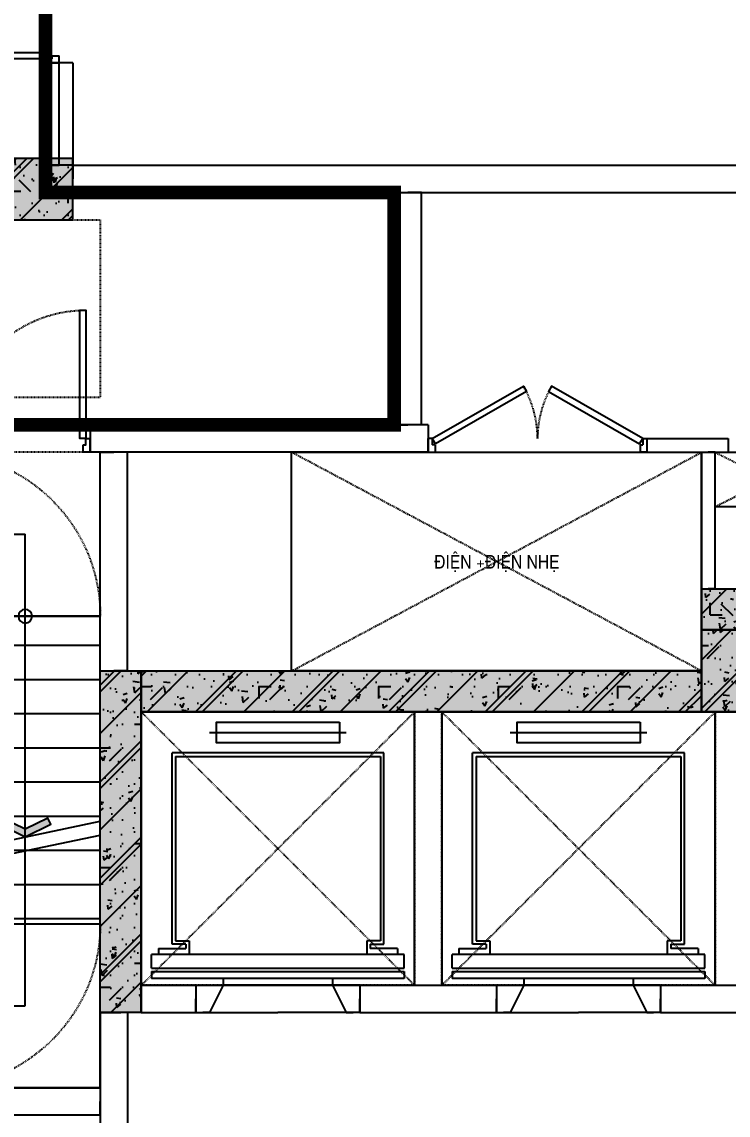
# Model space of a CAD drawing. Header units: millimetres. Extents: x 379264 to 1158416, y -283062 to 356890.
# Drawn here: x 1020139.7 to 1020243.1, y -7074.7 to -6914.7 of the extents above; entities that cross this region are included whole.
import ezdxf
from ezdxf.enums import TextEntityAlignment as Align

# ---------------------------------------------------------------- set-up
doc = ezdxf.new("R2010")
doc.units = ezdxf.units.MM
for name, pattern in [('keyplan TANG 1$0$Core 1A$0$Hidden10.5', [1.5, 1, -0.5]), ('keyplan TANG 1$0$mb tang 1 TWC$0$Core 1A$0$Hidden10.5', [1.5, 1, -0.5]), ('keyplan TANG 1$0$mb tang 1 TWC$0$Hidden10.5', [1.5, 1, -0.5]), ('keyplan TANG 1$0$mb tang 1 TWC$0$Hidden21', [3, 2, -1]), ('keyplan TANG 1$0$mb tang 1 TWC$0$Lift Car$0$Hidden10.5', [1.5, 1, -0.5])]:
    doc.linetypes.add(name, pattern=pattern)
for name, color, linetype in [('BLOCK C - CHI TIET THANG 9$0$DnW', 20, 'Continuous'), ('keyplan TANG 1$0$mb tang 1 TWC$0$Brick Wall', 250, 'Continuous'), ('keyplan TANG 1$0$mb tang 1 TWC$0$Concrete Line', 250, 'Continuous'), ('keyplan TANG 1$0$mb tang 1 TWC$0$Curtain Line', 250, 'Continuous'), ('keyplan TANG 1$0$mb tang 1 TWC$0$Door', 250, 'Continuous'), ('keyplan TANG 1$0$mb tang 1 TWC$0$Furniture', 250, 'Continuous'), ('keyplan TANG 1$0$mb tang 1 TWC$0$Glass', 250, 'Continuous'), ('keyplan TANG 1$0$mb tang 1 TWC$0$Lift Car', 250, 'Continuous'), ('keyplan TANG 1$0$mb tang 1 TWC$0$Opening Hidden', 250, 'keyplan TANG 1$0$mb tang 1 TWC$0$Core 1A$0$Hidden10.5'), ('keyplan TANG 1$0$mb tang 1 TWC$0$Opening Line', 250, 'Continuous'), ('keyplan TANG 1$0$mb tang 1 TWC$0$Opening Text', 250, 'Continuous'), ('keyplan TANG 1$0$mb tang 1 TWC$0$Staircase', 250, 'Continuous'), ('keyplan TANG 1$0$mb tang 1 TWC$0$Staircase Break', 250, 'Continuous'), ('keyplan TANG 1$0$mb tang 1 TWC$0$Staircase Direction', 250, 'Continuous'), ('keyplan TANG 1$0$mb tang 1 TWC$0$Staircase Hidden', 250, 'keyplan TANG 1$0$mb tang 1 TWC$0$Hidden21'), ('keyplan TANG 1$0$MB_Cot tang 1$0$Concrete Hatch', 250, 'Continuous'), ('keyplan TANG 1$0$MB_Cot tang 1$0$Concrete Line', 250, 'Continuous'), ('keyplan TANG 1$0$MB_Cot tang 1$0$Concrete Solid', 250, 'Continuous'), ('keyplan TANG 1$0$Opening Hidden', 250, 'keyplan TANG 1$0$Core 1A$0$Hidden10.5')]:
    doc.layers.add(name, color=color, linetype=linetype)
doc.styles.add('keyplan TANG 1$0$mb tang 1 TWC$0$Arial_C', font='arial.ttf')
doc.styles.add('keyplan TANG 1$0$mb tang 1 TWC$0$VNI-HelveC', font='VHELVCN_0.TTF')
doc.dimstyles.new('keyplan TANG 1$0$mb tang 1 TWC$0$Dim 100 (A1-A2)', dxfattribs={"dimscale": 100, "dimtxt": 2, "dimasz": 0.7, "dimexe": 0, "dimexo": 1, "dimgap": 1, "dimtad": 1, "dimdec": 0, "dimzin": 12, "dimdsep": 46, "dimtxsty": 'keyplan TANG 1$0$mb tang 1 TWC$0$Arial_C', "dimblk": 'keyplan TANG 1$0$mb tang 1 TWC$0$_Dot', "dimcen": 1, "dimclrd": 256, "dimclre": 256, "dimclrt": 3, "dimadec": 0, "dimazin": 0, "dimtfac": 1, "dimtdec": 0, "dimtix": 1, "dimtmove": 2, "dimatfit": 3, "dimldrblk": 'keyplan TANG 1$0$mb tang 1 TWC$0$HTT Arrow 30', "dimfxl": 1, "dimtolj": 1, "dimtzin": 0, "dimarcsym": 0})

# ---------------------------------------------------------------- blocks, each defined once
blk = doc.blocks.new('keyplan TANG 1$0$mb tang 1 TWC$0$Door 1800-1')
at = {"color": 0, "linetype": 'ByBlock'}
for p, q in [((29.99999962575384, 100.0000000003201), (29.9999996257684, 970.0000000003201)), ((29.9999996257684, 970.0000000003201), (74.9999996257684, 970.0000000003201)), ((74.9999996257684, 970.0000000003201), (74.99999962575384, 100.0000000003201)), ((1724.999999999985, 970.0000000003201), (1725, 100.0000000003201)), ((1769.999999999985, 970.0000000003201), (1724.999999999985, 970.0000000003201)), ((1770, 100.0000000003201), (1769.999999999985, 970.0000000003201)), ((29.99999962575384, 100.0000000003201), (-3.742461558431387e-07, 100.000000000131)), ((-3.742461558431387e-07, 100.000000000131), (0, 0)), ((29.99999962575384, 100.0000000003201), (29.99999979416316, 55.00000000033469)), ((29.99999962575384, 100.0000000003201), (74.99999962575384, 100.0000000003201)), ((1770, 100.0000000003201), (1725, 100.0000000003201)), ((1770, 100.0000000003201), (1800, 100.000000000131)), ((1770, 100.0000000003201), (1769.999999831591, 55.00000000033469)), ((1800, 100.000000000131), (1799.999999625754, 0)), ((0, 0), (50, 4.074536263942719e-10)), ((49.99999979417771, 55.00000000046566), (29.99999979416316, 55.00000000033469)), ((49.99999979417771, 55.00000000046566), (50, 4.074536263942719e-10)), ((1749.999999831576, 55.00000000046566), (1769.999999831591, 55.00000000033469)), ((1749.999999831576, 55.00000000046566), (1749.999999625754, 4.074536263942719e-10)), ((1799.999999625754, 0), (1749.999999625754, 4.074536263942719e-10))]:
    blk.add_line(p, q, dxfattribs=at)
at = {"color": 0, "linetype": 'keyplan TANG 1$0$mb tang 1 TWC$0$Hidden10.5'}
for centre, start, end in [((29.99999962575384, 100.0000000003201), 0, 90), ((1770, 100.0000000003201), 90, 180)]:
    blk.add_arc(centre, 870.0000001871231, start, end, dxfattribs=at)
blk = doc.blocks.new('*U169')
at = {"layer": 'keyplan TANG 1$0$mb tang 1 TWC$0$Door'}
blk.add_blockref('keyplan TANG 1$0$mb tang 1 TWC$0$Door 1800-1', (0, 0), dxfattribs=at)
blk = doc.blocks.new('*U161')
at = {"layer": 'keyplan TANG 1$0$mb tang 1 TWC$0$Opening Hidden'}
for p, q in [((0, 0), (3000, 1600)), ((3000, 0), (0, 1600))]:
    blk.add_line(p, q, dxfattribs=at)
at = {"layer": 'keyplan TANG 1$0$mb tang 1 TWC$0$Opening Line'}
blk.add_lwpolyline([(0, 0), (3000, 5.684341886080801e-14), (3000, 1600), (0, 1600)], close=True, dxfattribs=at)
at = {"layer": 'keyplan TANG 1$0$mb tang 1 TWC$0$Opening Text', "style": 'keyplan TANG 1$0$mb tang 1 TWC$0$VNI-HelveC'}
blk.add_attdef('OPENING', text='', height=100, dxfattribs=at).set_placement((1497.69925521547, 798.772936114925), align=Align.MIDDLE_CENTER)
blk = doc.blocks.new('keyplan TANG 1$0$mb tang 1 TWC$0$Door 1600 Riser')
at = {"color": 0, "linetype": 'ByBlock'}
for p, q in [((29.99999962575384, 100.0000000003201), (-3.742461558431387e-07, 100.000000000131)), ((-3.742461558431387e-07, 100.000000000131), (0, 0)), ((29.99999962575384, 100.0000000003201), (29.99999979416316, 55.00000000033469)), ((1570.000000119884, 100.0000000003201), (1600.000000119884, 100.000000000131)), ((1570.000000119884, 100.0000000003201), (1569.999999951474, 55.00000000033469)), ((1600.000000119884, 100.000000000131), (1599.999999745638, 7.105427357601002e-15)), ((0, 0), (50, 4.074536263942719e-10)), ((49.99999979417771, 55.00000000046566), (29.99999979416316, 55.00000000033469)), ((49.99999979417771, 55.00000000046566), (50, 4.074536263942719e-10)), ((1549.99999995146, 55.00000000046566), (1569.999999951474, 55.00000000033469)), ((1549.99999995146, 55.00000000046566), (1549.999999745638, 4.074607318216295e-10)), ((1599.999999745638, 7.105427357601002e-15), (1549.999999745638, 4.074607318216295e-10))]:
    blk.add_line(p, q, dxfattribs=at)
for points in [[(52.49999962575386, 61.02885683002042), (29.99999962575384, 100.0000000003201), (696.8395605397716, 485.0000000003203), (719.3395605397717, 446.0288568300206)], [(1547.499999625754, 61.02885683002042), (1569.999999625754, 100.0000000003201), (903.1604387117361, 485.0000000003203), (880.660438711736, 446.0288568300206)]]:
    blk.add_lwpolyline(points, close=True)
at = {"linetype": 'keyplan TANG 1$0$mb tang 1 TWC$0$Hidden10.5'}
for centre, start, end in [((29.99999962575384, 100.0000000003201), 0, 30.00000000000004), ((1569.999999625754, 100.0000000003201), 150.0000000000027, 180)]:
    blk.add_arc(centre, 770, start, end, dxfattribs=at)
blk = doc.blocks.new('*U162')
at = {"layer": 'keyplan TANG 1$0$mb tang 1 TWC$0$Door', "xscale": -1, "rotation": 180}
blk.add_blockref('keyplan TANG 1$0$mb tang 1 TWC$0$Door 1600 Riser', (0, 100.000000000131), dxfattribs=at)
blk = doc.blocks.new('*U155')
at = {"layer": 'keyplan TANG 1$0$mb tang 1 TWC$0$Opening Hidden'}
for p, q in [((0, 0), (800, 400)), ((800, 0), (0, 400))]:
    blk.add_line(p, q, dxfattribs=at)
at = {"layer": 'keyplan TANG 1$0$mb tang 1 TWC$0$Opening Line'}
blk.add_lwpolyline([(0, 0), (800, 5.684341886080801e-14), (800, 400), (0, 400)], close=True, dxfattribs=at)
at = {"layer": 'keyplan TANG 1$0$mb tang 1 TWC$0$Opening Text', "style": 'keyplan TANG 1$0$mb tang 1 TWC$0$VNI-HelveC'}
blk.add_attdef('OPENING', text='', height=100, dxfattribs=at).set_placement((400, 200), align=Align.MIDDLE_CENTER)
blk = doc.blocks.new('keyplan TANG 1$0$mb tang 1 TWC$0$A$C1c2797fe')
at = {"layer": 'keyplan TANG 1$0$mb tang 1 TWC$0$Brick Wall'}
for p, q in [((82000.24281773671, 21450.00000999356), (79525.24281748233, 21449.99998584425)), ((79525.24281748233, 21449.99998584425), (79525.24281845806, 21349.99998584425)), ((82000.24281773671, 21450.00000999356), (82000.24281871243, 21350.00000999356)), ((79525.24281943378, 21249.99998584425), (79525.24281845806, 21349.99998584425)), ((82000.24281968817, 21250.00000999356), (82000.24281871243, 21350.00000999356)), ((83600.24281943377, 21349.9999952004), (83600.24281943377, 21249.9999952004)), ((84195.34210954077, 21349.99999436375), (84195.34210954077, 21249.99999433762)), ((82000.24281968817, 21250.00000999356), (79525.24281943378, 21249.99998584425)), ((84000.24281943377, 20249.99999474955), (84000.24281943377, 21249.99999474955)), ((84000.24281943377, 21249.99999474955), (84050.24281943377, 21249.99999474955)), ((84100.24281943377, 21249.99999474955), (84050.24281943377, 21249.99999474955)), ((84100.24281943377, 20249.99999474955), (84100.24281943377, 21249.99999474955)), ((84000.24281943377, 20249.99999474955), (84050.24281943377, 20249.99999474955)), ((84100.24281943377, 20249.99999474955), (84050.24281943377, 20249.99999474955))]:
    blk.add_line(p, q, dxfattribs=at)
for points in [[(83600.24281943377, 21349.9999952004), (84195.34210954077, 21349.99999436375)], [(83600.24281943377, 21249.9999952004), (84195.34210954077, 21249.99999433762)]]:
    blk.add_lwpolyline(points, dxfattribs=at)
at = {"layer": 'keyplan TANG 1$0$mb tang 1 TWC$0$Door', "xscale": -1, "rotation": 180}
blk.add_blockref('*U162', (82000.24281968817, 21349.99998584433), dxfattribs=at)
at = {"layer": 'keyplan TANG 1$0$mb tang 1 TWC$0$Furniture'}
ref = blk.add_blockref('*U161', (84000.24281943377, 19649.99999474955), dxfattribs=dict(at, xscale=-1))
ref.add_attrib('OPENING', 'ÑIEÄN +ÑIEÄN NHEÏ', dxfattribs={"layer": 'keyplan TANG 1$0$mb tang 1 TWC$0$Opening Text', "height": 100, "style": 'keyplan TANG 1$0$mb tang 1 TWC$0$VNI-HelveC'}).set_placement((82502.5435642183, 20448.77293086448), align=Align.MIDDLE_CENTER)
ref = blk.add_blockref('*U155', (84100.24284588007, 21249.99999436364), dxfattribs=dict(at, xscale=-1, rotation=180))
ref.add_attrib('OPENING', 'PCCC', dxfattribs={"layer": 'keyplan TANG 1$0$mb tang 1 TWC$0$Opening Text', "height": 100, "style": 'keyplan TANG 1$0$mb tang 1 TWC$0$VNI-HelveC'}).set_placement((84500.24284588007, 21049.99999436364), align=Align.MIDDLE_CENTER)
blk = doc.blocks.new('keyplan TANG 1$0$mb tang 1 TWC$0$_Dot')
at = {"color": 0, "linetype": 'ByBlock', "lineweight": -2}
blk.add_line((-0.5, 0), (-1, 0), dxfattribs=at)
at = {"color": 0, "linetype": 'ByBlock', "const_width": 0.5}
blk.add_lwpolyline([(-0.25, 0, 1), (0.25, 0, 1)], format="xyb", close=True, dxfattribs=at)
blk = doc.blocks.new('*D148')
at = {"layer": 'Defpoints', "lineweight": -2, "transparency": 16777216}
for p, q in [((-132975.3291589179, -60783.47322053788), (-132975.3291589179, -60883.47322053788)), ((-130975.3291589179, -60783.47322053788), (-130975.3291589179, -60883.47322053788)), ((-132905.3291589179, -60883.47322053788), (-131045.3291589179, -60883.47322053788))]:
    blk.add_line(p, q, dxfattribs=at)
at = {"layer": 'Defpoints', "color": 0, "transparency": 16777216}
for p in [(-132975.3291589179, -60883.47322053788), (-130975.3291589179, -60883.47322053788), (-130975.3291589179, -60883.47322053788)]:
    blk.add_point(p, dxfattribs=at)
at = {"layer": 'Defpoints', "lineweight": -2, "transparency": 16777216, "xscale": 70, "yscale": 70, "zscale": 70, "rotation": 180}
blk.add_blockref('keyplan TANG 1$0$mb tang 1 TWC$0$_Dot', (-132975.3291589179, -60883.47322053788), dxfattribs=at)
at = {"layer": 'Defpoints', "lineweight": -2, "transparency": 16777216, "xscale": 70, "yscale": 70, "zscale": 70}
blk.add_blockref('keyplan TANG 1$0$mb tang 1 TWC$0$_Dot', (-130975.3291589179, -60883.47322053788), dxfattribs=at)
at = {"layer": 'Defpoints', "color": 3, "transparency": 16777216, "insert": (-131975.3291589179, -60681.35862299355), "char_height": 200, "attachment_point": 5, "style": 'keyplan TANG 1$0$mb tang 1 TWC$0$Arial_C'}
blk.add_mtext('\\A1;2000', dxfattribs=at)
blk = doc.blocks.new('keyplan TANG 1$0$mb tang 1 TWC$0$HTT Arrow 30')
blk.add_hatch(color=256).paths.add_polyline_path([(-2.5, 0.3750000000000002), (-2.5, -0.3749999999999998), (0, 0)])
at = {"color": 0, "linetype": 'ByBlock', "lineweight": -2}
for p, q in [((0, 0), (-2.5, 0.3750000000000002)), ((-2.5, -0.3749999999999998), (-2.5, 0.3750000000000002)), ((0, 0), (-2.5, -0.3749999999999998))]:
    blk.add_line(p, q, dxfattribs=at)
blk = doc.blocks.new('*D149')
at = {"layer": 'Defpoints', "lineweight": -2, "transparency": 16777216}
for p, q in [((-131075.329158918, -58883.47322053791), (-130975.3291589181, -58883.47322053791)), ((-130975.3291589181, -58953.47322053791), (-130975.3291589181, -60813.47322053791)), ((-131075.329158918, -60883.47322053791), (-130975.3291589181, -60883.47322053791))]:
    blk.add_line(p, q, dxfattribs=at)
at = {"layer": 'Defpoints', "color": 0, "transparency": 16777216}
for p in [(-130975.329158918, -58883.47322053791), (-130975.329158918, -60883.47322053791), (-130975.3291589181, -60883.47322053791)]:
    blk.add_point(p, dxfattribs=at)
at = {"layer": 'Defpoints', "lineweight": -2, "transparency": 16777216, "xscale": 70, "yscale": 70, "zscale": 70}
for p, rotation in [((-130975.3291589181, -58883.47322053791), 90), ((-130975.3291589181, -60883.47322053791), 270)]:
    blk.add_blockref('keyplan TANG 1$0$mb tang 1 TWC$0$_Dot', p, dxfattribs=dict(at, rotation=rotation))
at = {"layer": 'Defpoints', "color": 3, "transparency": 16777216, "insert": (-131177.4437564624, -59883.47322053786), "char_height": 200, "attachment_point": 5, "rotation": 90, "style": 'keyplan TANG 1$0$mb tang 1 TWC$0$Arial_C'}
blk.add_mtext('\\A1;2000', dxfattribs=at)
blk = doc.blocks.new('keyplan TANG 1$0$mb tang 1 TWC$0$Arrow 60')
at = {"linetype": 'ByBlock', "lineweight": -2}
h = blk.add_hatch(color=0, dxfattribs=at)
h.paths.add_polyline_path([(1.875, 0.9375000000000001), (1.651393202249892, 1.384713595499924), (0, 0.5590169943748364), (-1.651393202250176, 1.384713595499924), (-1.875, 0.9375000000001494), (0, 0)], flags=17)
h.paths.add_polyline_path([(1.651393202249892, 1.384713595499925), (1.875, 0.9375), (0, 0), (-1.875, 0.9375000000001492), (-1.651393202250176, 1.384713595499925), (0, 0.5590169943748364)])
blk.add_hatch(color=0, dxfattribs=at).paths.add_polyline_path([(1.651393202249892, 1.384713595499925), (1.875, 0.9375), (0, 0), (-1.875, 0.9375000000001492), (-1.651393202250176, 1.384713595499925), (0, 0.5590169943748364)])
at = {"color": 0, "linetype": 'ByBlock', "lineweight": -2}
blk.add_lwpolyline([(1.651393202249892, 1.384713595499925), (1.875, 0.9375), (0, 0), (-1.875, 0.9375000000001492), (-1.651393202250176, 1.384713595499925), (0, 0.5590169943748364)], close=True, dxfattribs=at)
blk = doc.blocks.new('keyplan TANG 1$0$mb tang 1 TWC$0$Dot')
at = {"linetype": 'ByBlock', "lineweight": -2}
h = blk.add_hatch(color=0, dxfattribs=at)
edge = h.paths.add_edge_path()
edge.add_arc((0, 0), 0.5, 0, 360)
at = {"color": 0, "linetype": 'ByBlock', "lineweight": -2}
blk.add_line((-1.110223024625157e-16, -1), (5.551115123125783e-17, 1), dxfattribs=at)
blk.add_circle((0, 0), 0.5, dxfattribs=at)
blk = doc.blocks.new('*U164')
at = {"layer": 'keyplan TANG 1$0$mb tang 1 TWC$0$Staircase'}
h = blk.add_hatch(dxfattribs=at)
h.set_pattern_fill('_USER', color=256, scale=250, angle=90, pattern_type=0)
h.set_pattern_definition([(90, (2200, 2550), (-250, 1.530808498934192e-14), [])])
h.paths.add_polyline_path([(1200, 2550), (3450, 2550), (3450, 1450), (1200, 1450)])
h.paths.add_polyline_path([(1200, 1400), (3450, 1400), (3450, 1350), (1200, 1350)])
h.paths.add_polyline_path([(1200, 1200), (3450, 1200), (3450, 1150), (1200, 1150)])
h.paths.add_polyline_path([(1200, 1100), (3450.000000000001, 1100), (3450.000000000001, 0), (1200, 0)])
for p, q in [((0, 0), (0, 2550)), ((0, 2550), (4650, 2550)), ((1200, 1450), (1200, 2550)), ((3450, 1450), (3450, 2550)), ((1100, 1100), (1100, 1450)), ((1100, 1450), (3550, 1450)), ((3550, 1100), (3550, 1450)), ((1150, 1150), (1150, 1400)), ((1150, 1400), (3500, 1400)), ((1200, 1150), (1200, 1400)), ((1200, 1400), (1200, 1350)), ((3450, 1150), (3450, 1400)), ((3500, 1150), (3500, 1400)), ((1200, 1350), (3450, 1350)), ((1200, 1200), (3450, 1200)), ((1200, 1200), (1200, 1150)), ((1150, 1150), (3500, 1150)), ((1100, 1100), (3550, 1100)), ((1200, 0), (1200, 1100)), ((3450, 0), (3450, 1100)), ((0, 0), (4650, 0))]:
    blk.add_line(p, q, dxfattribs=at)
for points in [[(1200, 2550), (3450, 2550), (3450, 1450), (1200, 1450)], [(1200, 1400), (3450, 1400), (3450, 1350), (1200, 1350)], [(1200, 1200), (3450, 1200), (3450, 1150), (1200, 1150)], [(1200, 1100), (3450.000000000001, 1100), (3450.000000000001, 0), (1200, 0)]]:
    blk.add_lwpolyline(points, close=True, dxfattribs=at)
at = {"layer": 'keyplan TANG 1$0$mb tang 1 TWC$0$Staircase Break'}
for p, q in [((1597.852911065573, 1350), (1847.852911065573, 2550)), ((1700, 1350), (1950, 2550))]:
    blk.add_line(p, q, dxfattribs=at)
at = {"layer": 'keyplan TANG 1$0$mb tang 1 TWC$0$Staircase Direction'}
for p, q in [((599.9999999999999, 550), (599.9999999999997, 2000)), ((599.9999999999997, 2000), (4050.000000000002, 2000)), ((4050.000000000001, 550), (4050.000000000002, 2000)), ((599.9999999999999, 550), (4050.000000000001, 550))]:
    blk.add_line(p, q, dxfattribs=at)
at = {"layer": 'keyplan TANG 1$0$mb tang 1 TWC$0$Staircase Hidden'}
for p, q in [((4650, 2550), (4650, 0)), ((4650.000000000001, 1200), (4650.000000000001, 1350))]:
    blk.add_line(p, q, dxfattribs=at)
for centre, start, end in [((1200, 1350), 90, 180), ((3450.000000000001, 1350), 7.016709298534877e-15, 90), ((1200, 1200), 180, 270), ((3450.000000000001, 1200), 270, 7.016709298534877e-15)]:
    blk.add_arc(centre, 1200, start, end, dxfattribs=at)
at = {"layer": 'keyplan TANG 1$0$mb tang 1 TWC$0$Staircase Direction', "yscale": 100, "zscale": 100}
for name, p, xscale, rotation in [('keyplan TANG 1$0$mb tang 1 TWC$0$Arrow 60', (1835.416666666667, 2000), 100, 270), ('keyplan TANG 1$0$mb tang 1 TWC$0$Dot', (3450, 2000), 100, 270), ('keyplan TANG 1$0$mb tang 1 TWC$0$Arrow 60', (3450, 550), -100, 90)]:
    blk.add_blockref(name, p, dxfattribs=dict(at, xscale=xscale, rotation=rotation))
blk = doc.blocks.new('keyplan TANG 1$0$mb tang 1 TWC$0$Door 1000-1')
at = {"color": 0, "linetype": 'ByBlock'}
blk.add_lwpolyline([(30, 100), (75, 100), (75, 1040.000000000015), (30, 1040.000000000015)], close=True, dxfattribs=at)
for points in [[(50, 55), (30, 55), (30, 100), (0, 100), (0, 0), (50, 0), (50, 55)], [(950.0000000000146, 55), (970.0000000000146, 55), (970.0000000000146, 100), (1000.000000000015, 100), (1000.000000000015, 0), (950.0000000000146, 0), (950.0000000000146, 55)]]:
    blk.add_lwpolyline(points, dxfattribs=at)
at = {"color": 0, "linetype": 'keyplan TANG 1$0$mb tang 1 TWC$0$Hidden10.5'}
blk.add_arc((30, 100), 940.0000000000146, 0, 90, dxfattribs=at)
blk = doc.blocks.new('*U1418')
at = {"layer": 'keyplan TANG 1$0$mb tang 1 TWC$0$Door', "xscale": -1, "rotation": 180}
blk.add_blockref('keyplan TANG 1$0$mb tang 1 TWC$0$Door 1000-1', (0, 110), dxfattribs=at)
blk = doc.blocks.new('*U1392')
at = {"layer": 'keyplan TANG 1$0$MB_Cot tang 1$0$Concrete Hatch'}
h = blk.add_hatch(dxfattribs=at)
h.set_pattern_fill('CONCRETE', color=256, scale=50, style=0, pattern_type=2)
h.set_pattern_definition([(45, (2000, -299.9999999998835), (-176.7766952966369, 176.7766952966369), []), (45, (2000, -249.9999999998835), (-353.5533905932737, 353.5533905932738), []), (49.99999999999999, (2000, -299.9999999998835), (358.6300913003767, -31.37606749129755), [37.5, -412.5]), (355, (2000, -299.9999999998835), (-69.3756668065, 376.0960668500059), [30, -330]), (100.4514, (2029.88584, -302.6146699998835), (289.2546908570108, 344.7197710304768), [31.870095, -350.571056]), (46.18420000000001, (2000, -199.9999999998835), (533.6205243128222, -82.75950716450905), [56.25, -618.75]), (96.6356, (2044.4683725, -206.8966534998835), (467.3313527743517, 487.0589354502209), [47.805144, -525.8565]), (351.1842, (2000, -199.9999999998835), (467.3309725668136, 487.0593004626623), [45, -495]), (21, (2050, -224.9999999998835), (298.4535260592309, -201.3094453326694), [37.5, -412.5]), (326.0000000000001, (2050, -224.9999999998835), (121.6576659607909, 362.5750225234265), [30, -330]), (71.4514, (2074.8711165, -241.7758029998835), (420.111314290745, 161.2652483549762), [31.870095, -350.571056]), (37.50000000000001, (2000, -299.9999999998835), (6.079927658645334, 166.4469269156558), [0, -326, 0, -335, 0, -331.25]), (7.499999999999999, (2000, -299.9999999998835), (131.5347687210743, 197.2058559411801), [0, -191, 0, -318.5, 0, -126.25]), (327.5, (1888.5, -299.9999999998835), (266.9112180862045, -11.2774358671899), [0, -125, 0, -390, 0, -517.5]), (317.5, (1838.5, -299.9999999998835), (291.5930846711931, 50.05249116615882), [0, -162.5, 0, -259, 0, -367.5]), (0, (2175, -124.9999999998835), (0, 875), [87.5, -787.5]), (0, (2437.5, 50.00000000011653), (0, 875), [87.5, -787.5]), (0, (2262.5, 400.0000000001165), (0, 875), [87.5, -350, 87.5, -350]), (90, (2175, -124.9999999998835), (-875, 5.35782974626967e-14), [87.5, -787.5]), (90, (2262.5, 400.0000000001165), (-875, 5.35782974626967e-14), [87.5, -787.5]), (90, (2525, 50.00000000011653), (-875, 5.35782974626967e-14), [87.5, -787.5]), (90, (2700, 312.5000000001165), (-875, 5.35782974626967e-14), [87.5, -787.5]), (135, (2262.5, -124.9999999998835), (-875.016357447105, 8.881784197001252e-14), [123.76, -1113.7]), (135, (2350, 400.0000000001165), (-875.016357447105, 8.881784197001252e-14), [123.76, -1113.7]), (45, (2437.5, 50.00000000011653), (8.881784197001252e-14, 875.016357447105), [123.76, -247.485, 123.76, -742.455]), (0, (1825, -299.9999999998835), (87.5, 87.5), [-175, 0])])
h.paths.add_polyline_path([(-250, 100.0000000001164), (-250, -349.9999999999999), (2300, -350), (2300, 100.0000000001164)])
at = {"layer": 'keyplan TANG 1$0$MB_Cot tang 1$0$Concrete Solid'}
blk.add_hatch(color=256, dxfattribs=at).paths.add_polyline_path([(-250, 100.0000000001164), (-250, -349.9999999999999), (2300, -350), (2300, 100.0000000001164)])
at = {"layer": 'keyplan TANG 1$0$MB_Cot tang 1$0$Concrete Line'}
blk.add_lwpolyline([(-250, 100.0000000001164), (-250, -349.9999999999999), (2300, -350), (2300, 100.0000000001164)], close=True, dxfattribs=at)
blk = doc.blocks.new('*U47')
at = {"layer": 'keyplan TANG 1$0$MB_Cot tang 1$0$Concrete Hatch'}
h = blk.add_hatch(dxfattribs=at)
h.set_pattern_fill('CONCRETE', color=256, scale=50, style=0, pattern_type=2)
h.set_pattern_definition([(45, (-250, 2850), (-176.7766952966369, 176.7766952966369), []), (45, (-250, 2900), (-353.5533905932737, 353.5533905932738), []), (49.99999999999999, (-250, 2850), (358.6300913003767, -31.37606749129755), [37.5, -412.5]), (355, (-250, 2850), (-69.3756668065, 376.0960668500059), [30, -330]), (100.4514, (-220.11416, 2847.38533), (289.2546908570108, 344.7197710304768), [31.870095, -350.571056]), (46.18420000000001, (-250, 2950), (533.6205243128222, -82.75950716450905), [56.25, -618.75]), (96.6356, (-205.5316275, 2943.1033465), (467.3313527743517, 487.0589354502209), [47.805144, -525.8565]), (351.1842, (-250, 2950), (467.3309725668136, 487.0593004626623), [45, -495]), (21, (-200, 2925), (298.4535260592309, -201.3094453326694), [37.5, -412.5]), (326.0000000000001, (-200, 2925), (121.6576659607909, 362.5750225234265), [30, -330]), (71.4514, (-175.1288835, 2908.224197), (420.111314290745, 161.2652483549762), [31.870095, -350.571056]), (37.50000000000001, (-250, 2850), (6.079927658645334, 166.4469269156558), [0, -326, 0, -335, 0, -331.25]), (7.499999999999999, (-250, 2850), (131.5347687210743, 197.2058559411801), [0, -191, 0, -318.5, 0, -126.25]), (327.5, (-361.5, 2850), (266.9112180862045, -11.2774358671899), [0, -125, 0, -390, 0, -517.5]), (317.5, (-411.5, 2850), (291.5930846711931, 50.05249116615882), [0, -162.5, 0, -259, 0, -367.5]), (0, (-75, 3025), (0, 875), [87.5, -787.5]), (0, (187.5, 3200), (0, 875), [87.5, -787.5]), (0, (12.5, 3550), (0, 875), [87.5, -350, 87.5, -350]), (90, (-75, 3025), (-875, 5.35782974626967e-14), [87.5, -787.5]), (90, (12.5, 3550), (-875, 5.35782974626967e-14), [87.5, -787.5]), (90, (275, 3200), (-875, 5.35782974626967e-14), [87.5, -787.5]), (90, (450, 3462.5), (-875, 5.35782974626967e-14), [87.5, -787.5]), (135, (12.5, 3025), (-875.016357447105, 8.881784197001252e-14), [123.76, -1113.7]), (135, (100, 3550), (-875.016357447105, 8.881784197001252e-14), [123.76, -1113.7]), (45, (187.5, 3200), (8.881784197001252e-14, 875.016357447105), [123.76, -247.485, 123.76, -742.455]), (0, (-425, 2850), (87.5, 87.5), [-175, 0])])
h.paths.add_polyline_path([(-250, 3050), (-250, -149.9999999999999), (50.0000000001146, -150), (50.0000000001146, 3050)])
at = {"layer": 'keyplan TANG 1$0$MB_Cot tang 1$0$Concrete Solid'}
blk.add_hatch(color=256, dxfattribs=at).paths.add_polyline_path([(-250, 3050), (-250, -149.9999999999999), (50.0000000001146, -150), (50.0000000001146, 3050)])
at = {"layer": 'keyplan TANG 1$0$MB_Cot tang 1$0$Concrete Line'}
blk.add_lwpolyline([(-250, 3050), (-250, -149.9999999999999), (50.0000000001146, -150), (50.0000000001146, 3050)], close=True, dxfattribs=at)
blk = doc.blocks.new('*U48')
at = {"layer": 'keyplan TANG 1$0$MB_Cot tang 1$0$Concrete Hatch'}
h = blk.add_hatch(dxfattribs=at)
h.set_pattern_fill('CONCRETE', color=256, scale=50, style=0, pattern_type=2)
h.set_pattern_definition([(45, (-250, 3750), (-176.7766952966369, 176.7766952966369), []), (45, (-250, 3800), (-353.5533905932737, 353.5533905932738), []), (49.99999999999999, (-250, 3750), (358.6300913003767, -31.37606749129755), [37.5, -412.5]), (355, (-250, 3750), (-69.3756668065, 376.0960668500059), [30, -330]), (100.4514, (-220.11416, 3747.38533), (289.2546908570108, 344.7197710304768), [31.870095, -350.571056]), (46.18420000000001, (-250, 3850), (533.6205243128222, -82.75950716450905), [56.25, -618.75]), (96.6356, (-205.5316275, 3843.1033465), (467.3313527743517, 487.0589354502209), [47.805144, -525.8565]), (351.1842, (-250, 3850), (467.3309725668136, 487.0593004626623), [45, -495]), (21, (-200, 3825), (298.4535260592309, -201.3094453326694), [37.5, -412.5]), (326.0000000000001, (-200, 3825), (121.6576659607909, 362.5750225234265), [30, -330]), (71.4514, (-175.1288835, 3808.224197), (420.111314290745, 161.2652483549762), [31.870095, -350.571056]), (37.50000000000001, (-250, 3750), (6.079927658645334, 166.4469269156558), [0, -326, 0, -335, 0, -331.25]), (7.499999999999999, (-250, 3750), (131.5347687210743, 197.2058559411801), [0, -191, 0, -318.5, 0, -126.25]), (327.5, (-361.5, 3750), (266.9112180862045, -11.2774358671899), [0, -125, 0, -390, 0, -517.5]), (317.5, (-411.5, 3750), (291.5930846711931, 50.05249116615882), [0, -162.5, 0, -259, 0, -367.5]), (0, (-75, 3925), (0, 875), [87.5, -787.5]), (0, (187.5, 4100), (0, 875), [87.5, -787.5]), (0, (12.5, 4450), (0, 875), [87.5, -350, 87.5, -350]), (90, (-75, 3925), (-875, 5.35782974626967e-14), [87.5, -787.5]), (90, (12.5, 4450), (-875, 5.35782974626967e-14), [87.5, -787.5]), (90, (275, 4100), (-875, 5.35782974626967e-14), [87.5, -787.5]), (90, (450, 4362.5), (-875, 5.35782974626967e-14), [87.5, -787.5]), (135, (12.5, 3925), (-875.016357447105, 8.881784197001252e-14), [123.76, -1113.7]), (135, (100, 4450), (-875.016357447105, 8.881784197001252e-14), [123.76, -1113.7]), (45, (187.5, 4100), (8.881784197001252e-14, 875.016357447105), [123.76, -247.485, 123.76, -742.455]), (0, (-425, 3750), (87.5, 87.5), [-175, 0])])
h.paths.add_polyline_path([(-250, 3950), (-250, -149.9999999999999), (50.0000000001146, -150), (50.0000000001146, 3950)])
at = {"layer": 'keyplan TANG 1$0$MB_Cot tang 1$0$Concrete Solid'}
blk.add_hatch(color=256, dxfattribs=at).paths.add_polyline_path([(-250, 3950), (-250, -149.9999999999999), (50.0000000001146, -150), (50.0000000001146, 3950)])
at = {"layer": 'keyplan TANG 1$0$MB_Cot tang 1$0$Concrete Line'}
blk.add_lwpolyline([(-250, 3950), (-250, -149.9999999999999), (50.0000000001146, -150), (50.0000000001146, 3950)], close=True, dxfattribs=at)
blk = doc.blocks.new('*U49')
at = {"layer": 'keyplan TANG 1$0$MB_Cot tang 1$0$Concrete Hatch'}
h = blk.add_hatch(dxfattribs=at)
h.set_pattern_fill('CONCRETE', color=256, scale=50, style=0, pattern_type=2)
h.set_pattern_definition([(45, (-2450, -49.99999999999986), (-176.7766952966369, 176.7766952966369), []), (45, (-2450, 1.4210854715202e-13), (-353.5533905932737, 353.5533905932738), []), (49.99999999999999, (-2450, -49.99999999999986), (358.6300913003767, -31.37606749129755), [37.5, -412.5]), (355, (-2450, -49.99999999999986), (-69.3756668065, 376.0960668500059), [30, -330]), (100.4514, (-2420.11416, -52.61466999999985), (289.2546908570108, 344.7197710304768), [31.870095, -350.571056]), (46.18420000000001, (-2450, 50.00000000000014), (533.6205243128222, -82.75950716450905), [56.25, -618.75]), (96.6356, (-2405.5316275, 43.10334650000013), (467.3313527743517, 487.0589354502209), [47.805144, -525.8565]), (351.1842, (-2450, 50.00000000000014), (467.3309725668136, 487.0593004626623), [45, -495]), (21, (-2400, 25.00000000000014), (298.4535260592309, -201.3094453326694), [37.5, -412.5]), (326.0000000000001, (-2400, 25.00000000000014), (121.6576659607909, 362.5750225234265), [30, -330]), (71.4514, (-2375.1288835, 8.224197000000146), (420.111314290745, 161.2652483549762), [31.870095, -350.571056]), (37.50000000000001, (-2450, -49.99999999999986), (6.079927658645334, 166.4469269156558), [0, -326, 0, -335, 0, -331.25]), (7.499999999999999, (-2450, -49.99999999999986), (131.5347687210743, 197.2058559411801), [0, -191, 0, -318.5, 0, -126.25]), (327.5, (-2561.5, -49.99999999999986), (266.9112180862045, -11.2774358671899), [0, -125, 0, -390, 0, -517.5]), (317.5, (-2611.5, -49.99999999999986), (291.5930846711931, 50.05249116615882), [0, -162.5, 0, -259, 0, -367.5]), (0, (-2275, 125.0000000000001), (0, 875), [87.5, -787.5]), (0, (-2012.5, 300.0000000000001), (0, 875), [87.5, -787.5]), (0, (-2187.5, 650.0000000000001), (0, 875), [87.5, -350, 87.5, -350]), (90, (-2275, 125.0000000000001), (-875, 5.35782974626967e-14), [87.5, -787.5]), (90, (-2187.5, 650.0000000000001), (-875, 5.35782974626967e-14), [87.5, -787.5]), (90, (-1925, 300.0000000000001), (-875, 5.35782974626967e-14), [87.5, -787.5]), (90, (-1750, 562.5000000000001), (-875, 5.35782974626967e-14), [87.5, -787.5]), (135, (-2187.5, 125.0000000000001), (-875.016357447105, 8.881784197001252e-14), [123.76, -1113.7]), (135, (-2100, 650.0000000000001), (-875.016357447105, 8.881784197001252e-14), [123.76, -1113.7]), (45, (-2012.5, 300.0000000000001), (8.881784197001252e-14, 875.016357447105), [123.76, -247.485, 123.76, -742.455]), (0, (-2625, -49.99999999999986), (87.5, 87.5), [-175, 0])])
h.paths.add_polyline_path([(-2450, 150), (-2450, -149.9999999999999), (50.0000000001146, -150), (50.0000000001146, 150)])
at = {"layer": 'keyplan TANG 1$0$MB_Cot tang 1$0$Concrete Solid'}
blk.add_hatch(color=256, dxfattribs=at).paths.add_polyline_path([(-2450, 150), (-2450, -149.9999999999999), (50.0000000001146, -150), (50.0000000001146, 150)])
at = {"layer": 'keyplan TANG 1$0$MB_Cot tang 1$0$Concrete Line'}
blk.add_lwpolyline([(-2450, 150), (-2450, -149.9999999999999), (50.0000000001146, -150), (50.0000000001146, 150)], close=True, dxfattribs=at)
blk = doc.blocks.new('*U51')
at = {"layer": 'keyplan TANG 1$0$MB_Cot tang 1$0$Concrete Hatch'}
h = blk.add_hatch(dxfattribs=at)
h.set_pattern_fill('CONCRETE', color=256, scale=50, style=0, pattern_type=2)
h.set_pattern_definition([(45, (50, -49.99999999999986), (-176.7766952966369, 176.7766952966369), []), (45, (50, 1.4210854715202e-13), (-353.5533905932737, 353.5533905932738), []), (49.99999999999999, (50, -49.99999999999986), (358.6300913003767, -31.37606749129755), [37.5, -412.5]), (355, (50, -49.99999999999986), (-69.3756668065, 376.0960668500059), [30, -330]), (100.4514, (79.88584000000003, -52.61466999999985), (289.2546908570108, 344.7197710304768), [31.870095, -350.571056]), (46.18420000000001, (50, 50.00000000000014), (533.6205243128222, -82.75950716450905), [56.25, -618.75]), (96.6356, (94.46837249999999, 43.10334650000013), (467.3313527743517, 487.0589354502209), [47.805144, -525.8565]), (351.1842, (50, 50.00000000000014), (467.3309725668136, 487.0593004626623), [45, -495]), (21, (100, 25.00000000000014), (298.4535260592309, -201.3094453326694), [37.5, -412.5]), (326.0000000000001, (100, 25.00000000000014), (121.6576659607909, 362.5750225234265), [30, -330]), (71.4514, (124.8711165, 8.224197000000146), (420.111314290745, 161.2652483549762), [31.870095, -350.571056]), (37.50000000000001, (50, -49.99999999999986), (6.079927658645334, 166.4469269156558), [0, -326, 0, -335, 0, -331.25]), (7.499999999999999, (50, -49.99999999999986), (131.5347687210743, 197.2058559411801), [0, -191, 0, -318.5, 0, -126.25]), (327.5, (-61.5, -49.99999999999986), (266.9112180862045, -11.2774358671899), [0, -125, 0, -390, 0, -517.5]), (317.5, (-111.5, -49.99999999999986), (291.5930846711931, 50.05249116615882), [0, -162.5, 0, -259, 0, -367.5]), (0, (225, 125.0000000000001), (0, 875), [87.5, -787.5]), (0, (487.5, 300.0000000000001), (0, 875), [87.5, -787.5]), (0, (312.5, 650.0000000000001), (0, 875), [87.5, -350, 87.5, -350]), (90, (225, 125.0000000000001), (-875, 5.35782974626967e-14), [87.5, -787.5]), (90, (312.5, 650.0000000000001), (-875, 5.35782974626967e-14), [87.5, -787.5]), (90, (575, 300.0000000000001), (-875, 5.35782974626967e-14), [87.5, -787.5]), (90, (750, 562.5000000000001), (-875, 5.35782974626967e-14), [87.5, -787.5]), (135, (312.5, 125.0000000000001), (-875.016357447105, 8.881784197001252e-14), [123.76, -1113.7]), (135, (400, 650.0000000000001), (-875.016357447105, 8.881784197001252e-14), [123.76, -1113.7]), (45, (487.5, 300.0000000000001), (8.881784197001252e-14, 875.016357447105), [123.76, -247.485, 123.76, -742.455]), (0, (-125, -49.99999999999986), (87.5, 87.5), [-175, 0])])
h.paths.add_polyline_path([(-250, 150), (-250, -149.9999999999999), (350, -150), (350, 150)])
at = {"layer": 'keyplan TANG 1$0$MB_Cot tang 1$0$Concrete Solid'}
blk.add_hatch(color=256, dxfattribs=at).paths.add_polyline_path([(-250, 150), (-250, -149.9999999999999), (350, -150), (350, 150)])
at = {"layer": 'keyplan TANG 1$0$MB_Cot tang 1$0$Concrete Line'}
blk.add_lwpolyline([(-250, 150), (-250, -149.9999999999999), (350, -150), (350, 150)], close=True, dxfattribs=at)
blk = doc.blocks.new('keyplan TANG 1$0$mb tang 1 TWC$0$A$C8bd07aa3')
at = {"linetype": 'keyplan TANG 1$0$mb tang 1 TWC$0$Lift Car$0$Hidden10.5'}
for p, q in [((1000, -1000), (-1000, 1000)), ((1000, 1000), (-1000, -1000))]:
    blk.add_line(p, q, dxfattribs=at)
at = {"color": 0}
for p, q in [((400, 1000), (-400, 1000)), ((-400, 950), (-400, 1000)), ((400, 950), (400, 1000)), ((925.0000000000291, 950), (-925, 950)), ((-925, 900), (-925, 950)), ((-925.0000000000291, 900), (925.0000000000291, 900)), ((925.0000000000291, 900), (925.0000000000291, 950)), ((-925.0000000000291, 875), (925.0000000000291, 875)), ((-925, 875), (-925, 775)), ((925.0000000000291, 875), (925.0000000000291, 775)), ((925.0000000000291, 775), (-925, 775)), ((-875, 729.9999999999709), (-875, 775)), ((-675, 699.9999999999709), (-675, 729.9999999999709)), ((-650, 674.9999999999709), (-650, 775)), ((650, 675), (650, 775)), ((675, 700), (675, 729.9999999999709)), ((875.0000000000291, 729.9999999999709), (875.0000000000291, 775)), ((-675, 699.9999999999709), (-775, 699.9999999999709)), ((-775, 699.9999999999709), (-775, -700)), ((-750, -675), (-750, 674.9999999999709)), ((-750, 674.9999999999709), (-650, 674.9999999999709)), ((750, 675), (650, 675)), ((675, 700), (775, 700)), ((750, -675), (750, 675)), ((775, 700), (775, -700)), ((775, -700), (-775, -700.0000000000291)), ((-750, -675), (750, -675)), ((-500, -850.0000000000146), (500, -850.0000000000146))]:
    blk.add_line(p, q, dxfattribs=at)
at = {"color": 0, "ltscale": 1.5}
for p, q in [((-875, 729.9999999999709), (-675, 729.9999999999709)), ((875.0000000000291, 729.9999999999709), (675, 729.9999999999709))]:
    blk.add_line(p, q, dxfattribs=at)
at = {"color": 0}
for points in [[(-400, 1000), (-500, 1200), (-550, 1200)], [(400, 1000), (500, 1200), (550, 1200)]]:
    blk.add_lwpolyline(points, dxfattribs=at)
at = {"linetype": 'keyplan TANG 1$0$mb tang 1 TWC$0$Lift Car$0$Hidden10.5'}
blk.add_lwpolyline([(-1000, -1000), (1000, -1000), (1000, 1000), (-1000, 1000)], close=True, dxfattribs=at)
at = {"color": 0}
blk.add_lwpolyline([(450, -925.0000000000146), (450, -775.0000000000146), (-450, -775.0000000000146), (-450, -925.0000000000146)], close=True, dxfattribs=at)
at = {"layer": 'Defpoints'}
dim = blk.add_linear_dim(base=(999.9999999998254, -1000.000000000029), p1=(999.9999999999418, 1000), p2=(999.9999999999418, -1000), angle=90, dimstyle='keyplan TANG 1$0$mb tang 1 TWC$0$Dim 100 (A1-A2)', dxfattribs=at)
dim.commit()
dim.dimension.update_dxf_attribs({"geometry": '*D149', "text_midpoint": (797.8854024554894, 2.182787284255028e-11), "insert": (131975.3291589179, 59883.47322053788)})
dim = blk.add_linear_dim(base=(1000, -1000), p1=(-1000, -1000), p2=(1000, -1000), dimstyle='keyplan TANG 1$0$mb tang 1 TWC$0$Dim 100 (A1-A2)', dxfattribs=at)
dim.commit()
dim.dimension.update_dxf_attribs({"geometry": '*D148', "text_midpoint": (0, -797.885402455664), "insert": (131975.3291589179, 59883.47322053788)})
blk = doc.blocks.new('keyplan TANG 1$0$mb tang 1 TWC$0$A$C20BE7445')
at = {"layer": 'keyplan TANG 1$0$mb tang 1 TWC$0$Brick Wall'}
for p, q in [((79600.24281943377, 19649.99999474955), (79600.24281943377, 21249.99998584425)), ((79600.24281943377, 21249.99998584425), (79700.24281943377, 21249.99998584425)), ((79800.24281943377, 21249.99998584425), (79700.24281943377, 21249.99998584425)), ((79800.24281943377, 19649.99999474955), (79800.24281943377, 21249.99998584425)), ((79600.24281943377, 19649.99999474955), (79700.24281943377, 19649.99999474955)), ((79800.24281943377, 19649.99999474955), (79700.24281943377, 19649.99999474955)), ((79900.24281943377, 17350), (79900.24281943377, 17250)), ((79900.24281943377, 17350), (80300.24281943377, 17350)), ((80300.24281943377, 17350), (80300.24281943377, 17250)), ((81500.24281943377, 17350), (81500.24281943377, 17250)), ((81500.24281943377, 17350), (82500.24281943377, 17350)), ((82500.24281943377, 17350), (82500.24281943377, 17250)), ((83700.24281943377, 17350), (83700.24281943377, 17250)), ((83700.24281943377, 17350), (85000.24281943377, 17350)), ((85000.24281943377, 17350), (85000.24281943377, 17250)), ((79900.24281943377, 17150), (79900.24281943377, 17250)), ((80300.24281943377, 17150), (80300.24281943377, 17250)), ((81500.24281943377, 17150), (81500.24281943377, 17250)), ((82500.24281943377, 17150), (82500.24281943377, 17250)), ((83700.24281943377, 17150), (83700.24281943377, 17250)), ((85000.24281943377, 17150), (85000.24281943377, 17250)), ((79600.24281943377, 17150), (79700.24281943377, 17150)), ((79600.24281943377, 17150), (79600.24281943377, 14750)), ((79800.24281943377, 17150), (79700.24281943377, 17150)), ((79800.24281943377, 17150), (79800.24281943377, 14750)), ((79900.24281943377, 17150), (80300.24281943377, 17150)), ((81500.24281943377, 17150), (82500.24281943377, 17150)), ((83700.24281943377, 17150), (85000.24281943377, 17150)), ((79600.24281943377, 16599.99999109469), (77049.99999999997, 16599.99999109469)), ((77049.99999999997, 16599.99999109469), (77049.99999999997, 16499.99999109469)), ((79600.24281943377, 16599.99999109469), (79600.24281943377, 16499.99999109469)), ((77049.99999999997, 16399.99999109469), (77049.99999999997, 16499.99999109469)), ((79600.24281943377, 16399.99999109469), (79600.24281943377, 16499.99999109469)), ((79600.24281943377, 16399.99999109469), (77049.99999999997, 16399.99999109469)), ((79600.24281943377, 14750), (79700.24281943377, 14750)), ((79800.24281943377, 14750), (79700.24281943377, 14750))]:
    blk.add_line(p, q, dxfattribs=at)
at = {"layer": 'keyplan TANG 1$0$mb tang 1 TWC$0$Lift Car'}
for p, q in [((84000.24281943377, 19650), (84000.24281943377, 20249.999999999935)), ((84000.24281943377, 20249.999999999935), (87200.24281943377, 20250.000000000007)), ((87200.24281943377, 20250.000000000007), (87200.24281943377, 17150)), ((84300.24281943377, 19350), (84300.24281943377, 19949.99999999994)), ((84300.24281943377, 19949.99999999994), (86900.24281943377, 19950)), ((86900.24281943377, 19950), (86900.24281943377, 17150)), ((79600.24281943377, 17150), (79600.24281943377, 19650)), ((79600.24281943377, 19650), (84000.24281943377, 19650)), ((79900.24281943377, 17150), (79900.24281943377, 19350)), ((79900.24281943377, 19350), (84300.24281943377, 19350)), ((80300.24281943377, 17350), (80900.24281943377, 17350)), ((80300.24281943377, 17350), (80300.24281943377, 17150)), ((81500.24281943377, 17350), (80900.24281943377, 17350)), ((81500.24281943377, 17350), (81500.24281943377, 17150)), ((82500.24281943377, 17350), (83100.24281943377, 17350)), ((82500.24281943377, 17350), (82500.24281943377, 17150)), ((83700.24281943377, 17350), (83100.24281943377, 17350)), ((83700.24281943377, 17350), (83700.24281943377, 17150)), ((79600.24281943377, 17150), (79750.24281943377, 17150)), ((79900.24281943377, 17150), (79750.24281943377, 17150)), ((80300.24281943377, 17150), (80900.24281943377, 17150)), ((81500.24281943377, 17150), (80900.24281943377, 17150)), ((82500.24281943377, 17150), (83100.24281943377, 17150)), ((83700.24281943377, 17150), (83100.24281943377, 17150)), ((86900.24281943377, 17150), (87050.24281943377, 17150)), ((87200.24281943377, 17150), (87050.24281943377, 17150))]:
    blk.add_line(p, q, dxfattribs=at)
for points in [[(79900.24281943377, 17350), (81900.24281943377, 17350), (81900.24281943377, 19350), (79900.24281943377, 19350)], [(79900.24281943377, 17350), (81900.24281943377, 17350), (81900.24281943377, 19350), (79900.24281943377, 19350)], [(82100.24281943377, 17350), (84100.24281943377, 17350), (84100.24281943377, 19350), (82100.24281943377, 19350)], [(82100.24281943377, 17350), (84100.24281943377, 17350), (84100.24281943377, 19350), (82100.24281943377, 19350)]]:
    blk.add_lwpolyline(points, close=True, dxfattribs=at)
blk.add_blockref('keyplan TANG 1$0$mb tang 1 TWC$0$A$C1c2797fe', (0, 0))
at = {"xscale": -1, "rotation": 270}
blk.add_blockref('*U164', (77050.24281943377, 16599.99998584425), dxfattribs=at)
at = {"layer": 'keyplan TANG 1$0$mb tang 1 TWC$0$Door', "rotation": 180}
blk.add_blockref('*U1418', (79525.24281943378, 21359.99998584425), dxfattribs=at)
at = {"layer": 'keyplan TANG 1$0$mb tang 1 TWC$0$Lift Car', "xscale": -1, "rotation": 180}
for p in [(80900.24281943377, 18350), (83100.24281943377, 18350)]:
    blk.add_blockref('keyplan TANG 1$0$mb tang 1 TWC$0$A$C8bd07aa3', p, dxfattribs=at)
blk = doc.blocks.new('keyplan TANG 1')
at = {"color": 7, "const_width": 100}
blk.add_lwpolyline([(76850.00000000026, 48849.99999999965), (76849.99999952383, 32449.99999999942), (82399.99999952383, 32449.99999999942), (82400.0000000005, 29449.99999999983), (79199.99960383272, 29449.99999999983), (79199.99960383272, 23149.99999999941), (81750.24281943377, 23149.99999999941), (81750.24281943377, 21450.00000755423), (77050, 21450.00000755423), (77050, 21649.99999475001), (70650, 21649.99999475001)], dxfattribs=at)
at = {"layer": 'keyplan TANG 1$0$mb tang 1 TWC$0$Brick Wall'}
for p, q in [((79399.9999999995, 23349.99999999941), (79399.9999999995, 23249.99999999941)), ((79399.9999999995, 23349.99999999941), (84749.9999999995, 23349.99999999941)), ((84749.9999999995, 23349.99999999941), (84749.9999999995, 23249.99999999941)), ((79399.9999999995, 23149.99999999941), (79399.9999999995, 23249.99999999941)), ((84749.9999999995, 23149.99999999941), (84749.9999999995, 23249.99999999941)), ((79399.9999999995, 23149.99999999941), (84749.9999999995, 23149.99999999941)), ((81750.24281943377, 21449.99999474955), (81750.24281943377, 23149.99999999941)), ((81750.24281943377, 23149.99999999941), (81850.24281943377, 23149.99999999941)), ((81950.24281943377, 23149.99999999941), (81850.24281943377, 23149.99999999941)), ((81950.24281943377, 21449.99999474955), (81950.24281943377, 23149.99999999941)), ((81750.24281943377, 21449.99999474955), (81850.24281943377, 21449.99999474955)), ((81950.24281943377, 21449.99999474955), (81850.24281943377, 21449.99999474955))]:
    blk.add_line(p, q, dxfattribs=at)
at = {"layer": 'keyplan TANG 1$0$mb tang 1 TWC$0$Curtain Line'}
for p, q in [((79199.99905572954, 24099.9997449359), (79299.99905572945, 24099.999870838583)), ((79199.99905572954, 24099.9997449359), (79199.99999999967, 23349.99974819404)), ((79399.99905572938, 24099.99999674127), (79299.99905572945, 24099.999870838583)), ((79399.99905572938, 24099.99999674127), (79399.9999999995, 23349.99999999941)), ((79199.99999999967, 23349.99974819404), (79299.99999999959, 23349.999874096728)), ((79399.9999999995, 23349.99999999941), (79299.99999999959, 23349.999874096728))]:
    blk.add_line(p, q, dxfattribs=at)
at = {"layer": 'keyplan TANG 1$0$mb tang 1 TWC$0$Glass'}
for p, q in [((79199.9990557294, 24099.99990681078), (79249.99905572936, 24099.99996976212)), ((79199.99999999952, 23349.99991006892), (79199.9990557294, 24099.99990681078)), ((79299.99905572932, 24100.000032713462), (79249.99905572936, 24099.99996976212)), ((79299.99999999945, 23350.000035971603), (79299.99905572932, 24100.000032713462)), ((79199.99999999952, 23349.99991006892), (79249.99999999948, 23349.99997302026)), ((79299.99999999945, 23350.000035971603), (79249.99999999948, 23349.99997302026))]:
    blk.add_line(p, q, dxfattribs=at)
at = {"layer": 'keyplan TANG 1$0$mb tang 1 TWC$0$Opening Hidden'}
blk.add_lwpolyline([(76850.00000000102, 22949.99999474978), (79600.24281943377, 22949.99999474978), (79600.24281943377, 21649.99999475001), (76850.00000000102, 21649.99999475001)], close=True, dxfattribs=at)
at = {"layer": 'keyplan TANG 1$0$Opening Hidden'}
blk.add_lwpolyline([(76850.00000000105, 22949.99999474979), (79600.2428194338, 22949.99999474979), (79600.2428194338, 21649.99999475002), (76850.00000000105, 21649.99999475002)], close=True, dxfattribs=at)
at = {"layer": 'keyplan TANG 1$0$mb tang 1 TWC$0$Concrete Line'}
blk.add_blockref('keyplan TANG 1$0$mb tang 1 TWC$0$A$C20BE7445', (0, 0), dxfattribs=at)
at = {"layer": 'keyplan TANG 1$0$mb tang 1 TWC$0$Door', "xscale": -1, "rotation": 90}
blk.add_blockref('*U169', (79300.00245508786, 25899.99999655407), dxfattribs=at)
at = {"layer": 'keyplan TANG 1$0$MB_Cot tang 1$0$Concrete Line'}
blk.add_blockref('*U1392', (77099.99999999953, 23299.99999999942), dxfattribs=at)
at = {"layer": 'keyplan TANG 1$0$MB_Cot tang 1$0$Concrete Line', "xscale": -1, "rotation": 270}
for name, p in [('*U47', (84150.24281943377, 20199.99999999977)), ('*U51', (84150.24281943377, 19599.99999999977)), ('*U49', (79750.24281943377, 19599.99999999977)), ('*U48', (80050.24281943377, 19599.99999999977))]:
    blk.add_blockref(name, p, dxfattribs=at)

msp = doc.modelspace()

# ---------------------------------------------------------------- block references
at = {"layer": 'BLOCK C - CHI TIET THANG 9$0$DnW', "xscale": 0.02, "yscale": 0.02, "zscale": 0.02}
msp.add_blockref('keyplan TANG 1', (1018559.225811963, -7402.719552127121), dxfattribs=at)

doc.saveas('drawing.dxf')
